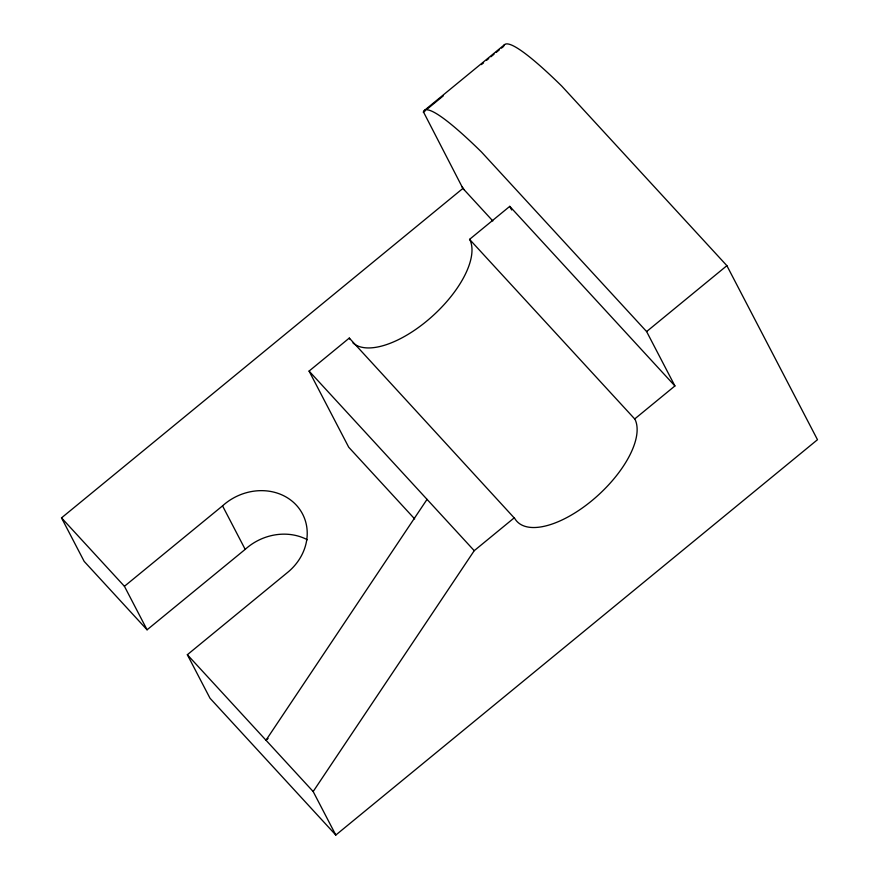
<?xml version="1.0" encoding="UTF-8"?>
<svg xmlns="http://www.w3.org/2000/svg" width="879" height="879" viewBox="0 0 879 879"><rect width="100%" height="100%" fill="white"/><g stroke="black" fill="none" stroke-linecap="round" stroke-linejoin="round"><path stroke-width="1.32" d="M492.822 220.959L462.903 188.425L423.414 111.831A230.397 25.062 50.6 0 1 481.461 151.979L646.614 331.57L674.918 385.947L634.704 418.953L635.242 419.854A78.352 35.786 -42.6 0 1 591.556 500.942A78.352 35.786 -42.6 0 1 514.874 518.643L349.293 338.074L309.078 371.081L348.721 447.224L414.668 518.94M427.04 499.371L265.985 740.228L268.095 738.492M503.689 45.939A230.397 25.062 50.6 0 1 561.747 86.087L726.889 265.678L817.481 439.709L335.811 835.05L313.166 791.539L474.231 550.683L514.435 517.676M424.304 110.512L504.579 44.62M423.326 112.325L425.447 110.589M427.502 108.82L443.346 95.811M481.373 64.596L483.538 62.903M486.647 60.266L488.757 58.53M490.878 56.794L494.042 54.201M496.152 52.465L499.327 49.861M501.437 48.125L503.612 46.433M307.331 539.739A52.235 46.126 -27.5 0 0 245.186 549.375L147.079 629.803L84.164 561.384L61.519 517.874L462.903 188.425M352.995 342.975A78.352 35.786 -42.6 0 0 430.666 317.748A78.352 35.786 -42.6 0 0 470.1 240.253L469.562 239.363L509.776 206.356L674.918 385.947M147.079 629.803L124.433 586.293L222.541 505.864A52.235 46.126 -27.5 0 1 295.454 504.227A52.235 46.126 -27.5 0 1 287.686 572.35L187.348 654.712L209.993 698.212L335.811 835.05M646.614 331.57L726.889 265.678M469.562 239.363L634.704 418.953M309.078 371.081L474.231 550.683M61.519 517.874L124.433 586.293M187.348 654.712L313.166 791.539M461.947 186.579L464.068 189.677M509.776 206.356L511.666 209.982M222.541 505.864L245.186 549.375M349.293 338.074L349.732 339.052"/></g></svg>
